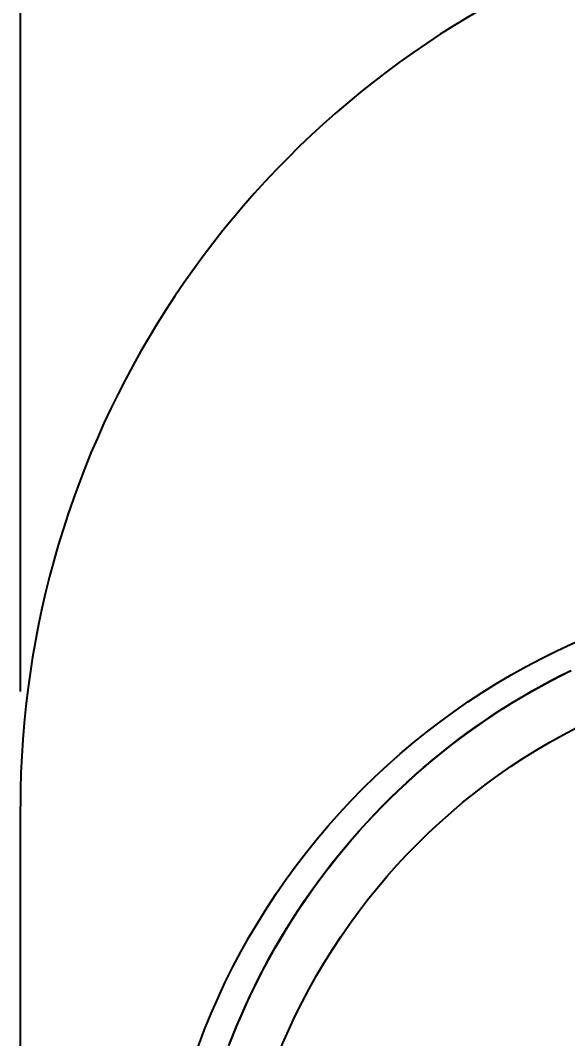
# Model space of a CAD drawing. Header units: millimetres. Extents: x 0 to 3800, y -67 to 2530.
# Drawn here: x 2279.5 to 2315.2, y 1601.4 to 1667.8 of the extents above; entities that cross this region are included whole.
import ezdxf

# ---------------------------------------------------------------- set-up
doc = ezdxf.new("R2010")
doc.units = ezdxf.units.MM
for name, color, linetype in [('내부선 및 부속', 4, 'Continuous'), ('외형선', 3, 'Continuous'), ('치수선', 7, 'Continuous')]:
    doc.layers.add(name, color=color, linetype=linetype)
doc.styles.add('____', font='')
doc.styles.get('____').set_extended_font_data('굴림')
doc.dimstyles.new('MSADIM', dxfattribs={"dimtxt": 33, "dimasz": 17, "dimexe": 10, "dimexo": 7.5, "dimgap": 10, "dimtad": 0, "dimtih": 1, "dimtoh": 1, "dimdec": 0, "dimzin": 1, "dimdsep": 46, "dimtxsty": '____', "dimcen": 11.25, "dimadec": 0, "dimazin": 0, "dimtfac": 1, "dimtdec": 0, "dimtix": 1, "dimtmove": 0, "dimatfit": 3, "dimfxl": 1, "dimtolj": 1, "dimtzin": 1, "dimarcsym": 0})

# ---------------------------------------------------------------- blocks, each defined once
blk = doc.blocks.new('*D28')
at = {"layer": '치수선', "color": 0, "linetype": 'Continuous', "lineweight": -2, "transparency": 16777216}
for p, q in [((2279.524, 1624.006), (2279.524, 1847.442)), ((2924.524, 1592.512), (2924.524, 1847.442)), ((2296.524, 1837.442), (2564.727, 1837.442)), ((2907.524, 1837.442), (2639.32, 1837.442))]:
    blk.add_line(p, q, dxfattribs=at)
at = {"layer": '치수선', "color": 0, "linetype": 'Continuous', "transparency": 16777216}
for points in [[(2296.524, 1840.275), (2296.524, 1834.609), (2279.524, 1837.442)], [(2907.524, 1840.275), (2907.524, 1834.609), (2924.524, 1837.442)]]:
    blk.add_solid(points, dxfattribs=at)
at = {"layer": '치수선', "color": 0, "linetype": 'Continuous', "transparency": 16777216, "insert": (2602.024, 1837.442), "char_height": 25, "attachment_point": 5, "style": '____'}
blk.add_mtext('\\A1;645', dxfattribs=at)

msp = doc.modelspace()

# ---------------------------------------------------------------- linework, layer by layer
at = {"layer": '내부선 및 부속', "linetype": 'Continuous', "flags": 128}
for points in [[(2293.124, 1600.89), (2293.376, 1601.542), (2293.639, 1602.191), (2293.913, 1602.838), (2294.198, 1603.483), (2294.494, 1604.125), (2294.8, 1604.764), (2295.118, 1605.4), (2295.446, 1606.032), (2295.786, 1606.66), (2296.136, 1607.285), (2296.496, 1607.905), (2296.868, 1608.52), (2297.25, 1609.131), (2297.642, 1609.736), (2298.044, 1610.336), (2298.457, 1610.931), (2298.88, 1611.519), (2299.313, 1612.101), (2299.756, 1612.677), (2300.209, 1613.246), (2300.671, 1613.808), (2301.142, 1614.364), (2301.623, 1614.911), (2302.112, 1615.451), (2302.611, 1615.983), (2303.118, 1616.508), (2303.634, 1617.023), (2304.158, 1617.531), (2304.69, 1618.03), (2305.23, 1618.519), (2305.778, 1619), (2306.333, 1619.472), (2306.333, 1619.472), (2306.895, 1619.934), (2307.464, 1620.387), (2308.04, 1620.83), (2308.622, 1621.263), (2309.21, 1621.686), (2309.805, 1622.099), (2310.405, 1622.502), (2311.01, 1622.894), (2311.62, 1623.276), (2312.236, 1623.648), (2312.856, 1624.008), (2313.48, 1624.359), (2314.109, 1624.698), (2314.741, 1625.027), (2315.377, 1625.344)], [(2293.125, 1600.911), (2293.377, 1601.563), (2293.641, 1602.213), (2293.915, 1602.861), (2294.201, 1603.507), (2294.497, 1604.149), (2294.805, 1604.789), (2295.123, 1605.426), (2295.453, 1606.059), (2295.793, 1606.688), (2296.144, 1607.313), (2296.505, 1607.933), (2296.877, 1608.549), (2297.26, 1609.161), (2297.653, 1609.767), (2298.057, 1610.367), (2298.471, 1610.962), (2298.895, 1611.551), (2299.329, 1612.134), (2299.773, 1612.71), (2300.226, 1613.279), (2300.689, 1613.842), (2301.162, 1614.397), (2301.644, 1614.945), (2302.135, 1615.486), (2302.634, 1616.018), (2303.143, 1616.542), (2303.66, 1617.058), (2304.185, 1617.566), (2304.718, 1618.065), (2305.259, 1618.555), (2305.808, 1619.036), (2306.364, 1619.507), (2306.364, 1619.507), (2306.928, 1619.969), (2307.498, 1620.422), (2308.075, 1620.865), (2308.658, 1621.298), (2309.248, 1621.721), (2309.843, 1622.134), (2310.444, 1622.536), (2311.051, 1622.928), (2311.663, 1623.31), (2312.279, 1623.681), (2312.9, 1624.042), (2313.526, 1624.392), (2314.155, 1624.731), (2314.789, 1625.059), (2315.426, 1625.376)]]:
    msp.add_lwpolyline(points, dxfattribs=at)
at = {"layer": '내부선 및 부속', "linetype": 'Continuous'}
for radius in [46.195, 41.136]:
    msp.add_circle((2334.524, 1585.012), radius, dxfattribs=at)
at = {"layer": '외형선', "linetype": 'Continuous'}
for p in [(2279.524, 1553.518), (2279.524, 1585.012)]:
    msp.add_line(p, (2279.524, 1616.506), dxfattribs=at)
msp.add_arc((2339.524, 1616.506), 60, 114.62423, 180, dxfattribs=at)

# ---------------------------------------------------------------- dimensions: what is measured, and where the dimension line sits
at = {"layer": '치수선', "linetype": 'Continuous'}
dim = msp.add_linear_dim(base=(2924.524, 1837.442), p1=(2279.524, 1616.506), p2=(2924.524, 1585.012), dimstyle='MSADIM', override={"dimtxt": 25}, dxfattribs=at)
dim.commit()
dim.dimension.update_dxf_attribs({"geometry": '*D28', "text_midpoint": (2602.024, 1837.442), "dimtype": 160})

doc.saveas('drawing.dxf')
